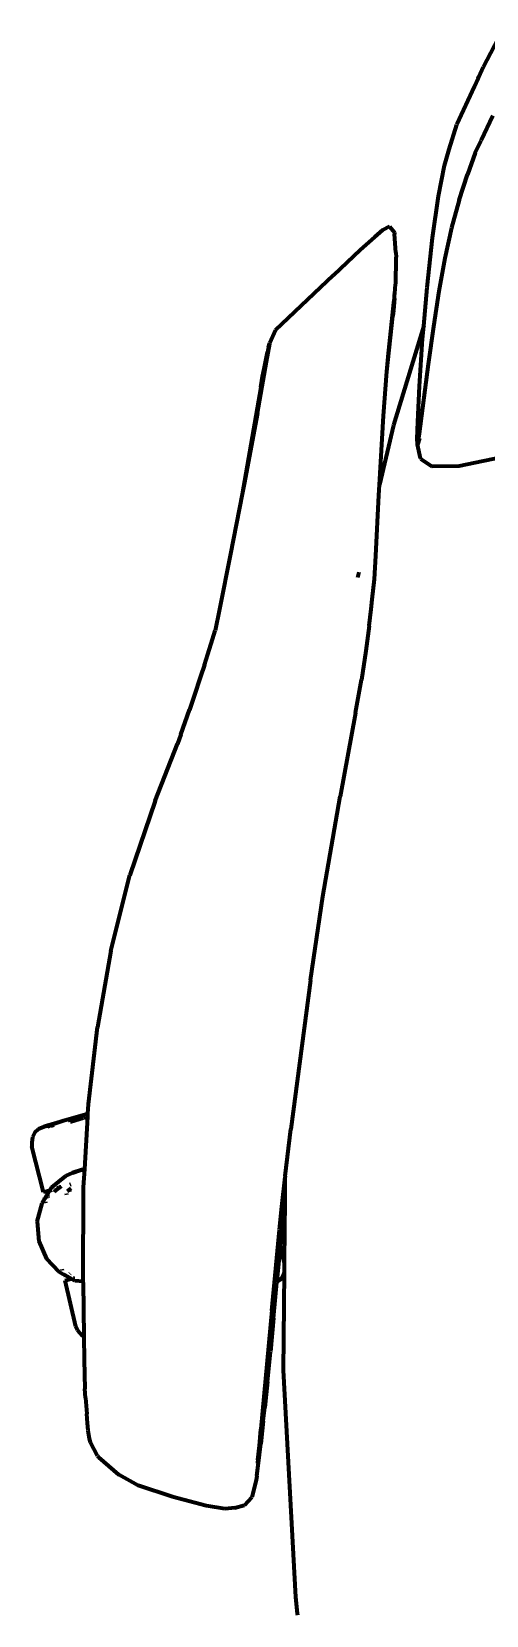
# Model space of a CAD drawing. Header units: millimetres. Extents: x 4307 to 31003, y 2809 to 20009.
# Drawn here: x 11338.4 to 11459.5, y 9841.2 to 10263.5 of the extents above; entities that cross this region are included whole.
import ezdxf

# ---------------------------------------------------------------- set-up
doc = ezdxf.new("R2010")
doc.units = ezdxf.units.MM
doc.layers.add('ProfileEdges', color=7, linetype='Continuous')

msp = doc.modelspace()

# ---------------------------------------------------------------- linework, layer by layer
at = {"layer": 'ProfileEdges', "lineweight": 211}
for p, q in [((11463.66, 10263.49), (11458.68, 10254.03)), ((11458.68, 10254.03), (11457.54, 10251.46)), ((11456.4, 10248.89), (11451.67, 10238.76)), ((11456.4, 10248.89), (11457.34, 10251.02)), ((11457.34, 10251.02), (11457.54, 10251.46)), ((11461.28, 10241.04), (11458.09, 10234.44)), ((11449.61, 10232.15), (11451.67, 10238.76)), ((11448.33, 10227.84), (11449.61, 10232.15)), ((11456.5, 10231.15), (11454.53, 10225.43)), ((11456.5, 10231.15), (11458.09, 10234.44)), ((11446.78, 10219.65), (11448.33, 10227.84)), ((11452.29, 10218.55), (11454.53, 10225.43)), ((11445.18, 10208.49), (11446.78, 10219.65)), ((11452.29, 10218.55), (11450.25, 10211.2)), ((11431.84, 10210.52), (11429.67, 10208.7)), ((11433.75, 10211.57), (11431.84, 10210.52)), ((11433.75, 10211.57), (11435.08, 10209.94)), ((11450.25, 10211.2), (11448.45, 10203.1)), ((11429.67, 10208.7), (11425.85, 10205.32)), ((11435.08, 10209.94), (11435.07, 10209.5)), ((11435.39, 10204.58), (11435.07, 10209.5)), ((11443.72, 10195.29), (11445.18, 10208.49)), ((11425.85, 10205.32), (11418.75, 10198.6)), ((11435.36, 10196.22), (11435.49, 10203.09)), ((11435.39, 10204.58), (11435.46, 10203.39)), ((11435.49, 10203.09), (11435.46, 10203.39)), ((11448.45, 10203.1), (11446.86, 10194.29)), ((11403.31, 10183.91), (11418.75, 10198.6)), ((11434.91, 10193.4), (11435.09, 10193.68)), ((11435.06, 10193.05), (11435.07, 10193.16)), ((11435.07, 10193.16), (11435.09, 10193.68)), ((11435.09, 10193.68), (11435.32, 10196.12)), ((11435.32, 10196.12), (11435.36, 10196.22)), ((11442.82, 10185.09), (11443.72, 10195.29)), ((11446.86, 10194.29), (11445.41, 10184.84)), ((11433.35, 10176.83), (11434.85, 10191.18)), ((11434.74, 10189.23), (11434.6, 10187.74)), ((11435, 10192.35), (11434.74, 10189.23)), ((11434.85, 10191.22), (11435, 10192.35)), ((11434.85, 10191.18), (11434.85, 10191.22)), ((11435, 10192.35), (11435.06, 10193.05)), ((11433.04, 10172.88), (11434.6, 10187.74)), ((11442.82, 10185.09), (11434.77, 10158.6)), ((11442.52, 10181.6), (11442.82, 10185.09)), ((11445.41, 10184.84), (11444.04, 10174.85)), ((11401.49, 10179.33), (11401.8, 10180.55)), ((11403.31, 10183.91), (11401.8, 10180.55)), ((11441.71, 10168.97), (11442.52, 10181.6)), ((11400.4, 10174.07), (11401.21, 10178.04)), ((11400.97, 10175.49), (11401.81, 10180.26)), ((11401.49, 10179.33), (11401.21, 10178.04)), ((11433.04, 10172.88), (11433.35, 10176.83)), ((11398.5, 10161.75), (11400.97, 10175.49)), ((11399.91, 10171.55), (11400.4, 10174.07)), ((11432.09, 10161.05), (11433.04, 10172.88)), ((11444.04, 10174.85), (11441.62, 10156.36)), ((11399.43, 10168.71), (11394.48, 10140.17)), ((11399.43, 10168.71), (11399.91, 10171.55)), ((11441.25, 10159.42), (11441.71, 10168.97)), ((11398.5, 10161.75), (11395.08, 10143.26)), ((11431.03, 10142.7), (11432.09, 10161.05)), ((11441.11, 10154.95), (11441.25, 10159.42)), ((11434.77, 10158.6), (11431.03, 10142.7)), ((11441.62, 10156.36), (11441.21, 10153.41)), ((11441.7, 10155.13), (11441.21, 10153.41)), ((11441.14, 10153.61), (11441.11, 10154.95)), ((11441.21, 10153.41), (11441.14, 10153.61)), ((11442.01, 10149.79), (11441.21, 10153.41)), ((11442.08, 10149.61), (11442.01, 10149.79)), ((11442.08, 10149.61), (11445.09, 10147.53)), ((11452.23, 10147.64), (11445.09, 10147.53)), ((11465.52, 10150.43), (11452.23, 10147.64)), ((11395.08, 10143.26), (11394.48, 10140.17)), ((11430.87, 10139.94), (11431.03, 10142.7)), ((11394.48, 10140.17), (11391.38, 10124.23)), ((11430.07, 10123.71), (11430.87, 10139.94)), ((11391.38, 10124.23), (11388.43, 10109.49)), ((11429.72, 10117.49), (11430.07, 10123.71)), ((11425.53, 10119.34), (11425.21, 10117.97)), ((11429.13, 10112.09), (11429.72, 10117.49)), ((11388.43, 10109.49), (11387.24, 10103.83)), ((11428.28, 10105.08), (11428.82, 10109.47)), ((11428.82, 10109.47), (11429.13, 10112.09)), ((11428.28, 10105.08), (11427.36, 10098.37)), ((11385.34, 10097.55), (11386.55, 10101.49)), ((11386.55, 10101.49), (11387.24, 10103.83)), ((11384.42, 10094.65), (11385.34, 10097.55)), ((11427.36, 10098.37), (11426.21, 10090.68)), ((11384.42, 10094.65), (11383.39, 10091.52)), ((11383.39, 10091.52), (11381.68, 10086.41)), ((11424.65, 10081.88), (11426.21, 10090.68)), ((11381.68, 10086.41), (11380.42, 10082.71)), ((11378.07, 10076.05), (11380.42, 10082.71)), ((11424.65, 10081.88), (11420.58, 10059.58)), ((11378.07, 10076.05), (11377.18, 10073.58)), ((11371.31, 10058.42), (11377.18, 10073.58)), ((11371.31, 10058.42), (11364.56, 10038.61)), ((11415.96, 10032.91), (11420.58, 10059.58)), ((11359.5, 10018.43), (11364.56, 10038.61)), ((11412.66, 10010.57), (11415.96, 10032.91)), ((11359.5, 10018.43), (11355.9, 9998.02)), ((11412.66, 10010.57), (11407.42, 9970.87)), ((11353.48, 9977.55), (11355.9, 9998.02)), ((11353.34, 9974.99), (11346.86, 9973.06)), ((11351.43, 9974.12), (11348.18, 9973.15)), ((11352.09, 9973.76), (11348.62, 9972.73)), ((11352.32, 9973.83), (11352.75, 9973.96)), ((11352.49, 9960.22), (11353.29, 9974.12)), ((11352.79, 9973.97), (11352.75, 9973.96)), ((11353.29, 9974.12), (11352.79, 9973.97)), ((11353.29, 9974.12), (11353.34, 9974.99)), ((11353.34, 9974.99), (11353.48, 9977.55)), ((11339.17, 9969.93), (11338.57, 9968.74)), ((11339.17, 9969.93), (11340.19, 9970.85)), ((11342.18, 9971.63), (11340.19, 9970.85)), ((11340.19, 9970.85), (11341.61, 9971.49)), ((11342.18, 9971.63), (11341.61, 9971.49)), ((11342.1, 9971.1), (11341.94, 9971.47)), ((11342.18, 9971.63), (11343.34, 9971.91)), ((11342.69, 9971.81), (11342.18, 9971.63)), ((11343.11, 9971.62), (11342.6, 9971.44)), ((11342.6, 9971.44), (11342.6, 9971.36)), ((11346.86, 9973.06), (11342.69, 9971.81)), ((11345.02, 9972.45), (11343.34, 9971.91)), ((11343.44, 9971.73), (11344.27, 9971.98)), ((11346.86, 9973.06), (11345.02, 9972.45)), ((11348.18, 9973.15), (11348.11, 9973.13)), ((11405.94, 9958.32), (11407.42, 9970.87)), ((11338.57, 9968.74), (11338.37, 9967.29)), ((11338.37, 9967.29), (11338.45, 9966.22)), ((11341.53, 9954.03), (11338.45, 9966.22)), ((11343.75, 9955.38), (11347.51, 9958.43)), ((11349.25, 9959.25), (11347.51, 9958.43)), ((11351.75, 9960), (11349.25, 9959.25)), ((11349.25, 9959.25), (11351.3, 9959.93)), ((11351.3, 9959.93), (11351.75, 9960)), ((11352.49, 9960.22), (11351.75, 9960)), ((11352.22, 9955.4), (11352.49, 9960.22)), ((11405.01, 9950.19), (11405.94, 9958.09)), ((11405.87, 9951.08), (11405.94, 9958.09)), ((11405.94, 9958.32), (11405.94, 9958.09)), ((11341.95, 9954.16), (11341.53, 9954.03)), ((11341.8, 9952.64), (11342.14, 9952.74)), ((11341.88, 9952.32), (11341.8, 9952.64)), ((11341.88, 9952.32), (11342.14, 9952.74)), ((11343.2, 9954.53), (11341.95, 9954.16)), ((11342.14, 9952.74), (11343.2, 9954.53)), ((11342.14, 9952.74), (11342.23, 9952.77)), ((11342.65, 9952.9), (11342.23, 9952.77)), ((11343.11, 9953.03), (11342.95, 9952.99)), ((11343.2, 9954.53), (11343.24, 9954.54)), ((11343.24, 9954.54), (11343.75, 9955.38)), ((11343.24, 9954.54), (11343.74, 9954.69)), ((11344.33, 9954.88), (11344.25, 9954.84)), ((11344.25, 9954.84), (11344.31, 9954.86)), ((11344.46, 9954.08), (11344.72, 9954.49)), ((11344.72, 9954.49), (11345.75, 9955.3)), ((11345.25, 9955.14), (11345.18, 9955.12)), ((11345.25, 9955.14), (11345.28, 9955.17)), ((11345.33, 9955.2), (11345.28, 9955.17)), ((11345.44, 9955.23), (11345.33, 9955.2)), ((11345.33, 9955.2), (11345.45, 9955.2)), ((11345.45, 9955.2), (11345.44, 9955.23)), ((11345.45, 9955.2), (11345.72, 9955.31)), ((11345.77, 9955.33), (11345.72, 9955.31)), ((11345.75, 9955.3), (11345.72, 9955.31)), ((11345.75, 9955.3), (11345.81, 9955.31)), ((11345.92, 9955.37), (11345.81, 9955.31)), ((11345.92, 9955.37), (11346.22, 9955.66)), ((11346.11, 9955.43), (11345.92, 9955.37)), ((11346.16, 9955.42), (11346.11, 9955.43)), ((11347.74, 9953.33), (11347.64, 9953.72)), ((11348.24, 9954.56), (11347.85, 9954.26)), ((11347.93, 9954.47), (11348.24, 9954.56)), ((11348.24, 9954.56), (11348.3, 9954.58)), ((11348.8, 9955), (11348.3, 9954.58)), ((11348.5, 9954.64), (11348.3, 9954.58)), ((11348.8, 9954.73), (11348.5, 9954.64)), ((11348.55, 9956.13), (11348.79, 9956.2)), ((11352.06, 9930.24), (11352.22, 9955.4)), ((11339.87, 9946.21), (11341.15, 9951.12)), ((11341.15, 9951.12), (11341.88, 9952.32)), ((11341.96, 9951.99), (11341.88, 9952.32)), ((11342.17, 9951.13), (11342.08, 9951.51)), ((11404.41, 9944.04), (11405.01, 9950.19)), ((11405.13, 9944.24), (11405.75, 9950.01)), ((11405.75, 9950.01), (11405.87, 9951.08)), ((11405.81, 9944.43), (11405.87, 9951.08)), ((11339.87, 9946.21), (11340.3, 9941.03)), ((11402.32, 9922.55), (11404.41, 9944.04)), ((11404.54, 9944.07), (11404.41, 9944.04)), ((11404.74, 9940.71), (11405.13, 9944.24)), ((11405.13, 9944.24), (11405.01, 9944.21)), ((11405.81, 9944.43), (11405.13, 9944.24)), ((11405.73, 9935.11), (11405.81, 9944.43)), ((11340.3, 9941.03), (11342.29, 9936.32)), ((11404.43, 9940.35), (11404.39, 9940.48)), ((11404.63, 9939.53), (11404.74, 9940.71)), ((11345.63, 9932.79), (11342.29, 9936.32)), ((11403.77, 9930.54), (11404.63, 9939.53)), ((11405.73, 9935.11), (11404.63, 9939.53)), ((11346.81, 9932.14), (11345.63, 9932.79)), ((11346.55, 9933.15), (11346.46, 9933.51)), ((11346.81, 9932.14), (11346.77, 9932.27)), ((11346.88, 9931.84), (11346.81, 9932.14)), ((11347.2, 9931.93), (11346.81, 9932.14)), ((11347.2, 9931.93), (11346.88, 9931.84)), ((11347.31, 9931.96), (11347.2, 9931.93)), ((11348.93, 9930.98), (11347.2, 9931.93)), ((11348.55, 9932.33), (11348.61, 9932.35)), ((11404.61, 9930.65), (11405.42, 9931.71)), ((11405.42, 9931.71), (11405.71, 9932.66)), ((11405.47, 9906.59), (11405.71, 9932.66)), ((11405.71, 9932.66), (11405.73, 9935.11)), ((11347.28, 9930.48), (11348.93, 9930.98)), ((11350.16, 9918.24), (11347.28, 9930.48)), ((11348.93, 9930.98), (11349.02, 9931)), ((11349.9, 9930.45), (11348.93, 9930.98)), ((11349.51, 9931.15), (11349.85, 9931.25)), ((11352.06, 9930.24), (11349.9, 9930.45)), ((11352.06, 9929.98), (11352.06, 9930.24)), ((11352.06, 9929.98), (11352.28, 9915.58)), ((11402.84, 9920.47), (11403.7, 9930.05)), ((11404.61, 9930.65), (11403.7, 9930.05)), ((11403.7, 9930.05), (11403.77, 9930.54)), ((11402.32, 9922.55), (11399.46, 9890.83)), ((11402.84, 9920.47), (11401.98, 9911.48)), ((11350.59, 9917.27), (11350.16, 9918.24)), ((11350.59, 9917.27), (11351.92, 9915.72)), ((11352.28, 9915.58), (11351.92, 9915.72)), ((11352.28, 9915.58), (11352.38, 9909.37)), ((11401.18, 9903.56), (11401.98, 9911.48)), ((11352.38, 9909.37), (11352.54, 9901.64)), ((11408.75, 9846.04), (11405.47, 9906.59)), ((11401.18, 9903.56), (11400.83, 9900.19)), ((11352.7, 9899.24), (11352.54, 9901.64)), ((11352.7, 9899.24), (11353.05, 9894.98)), ((11400.83, 9900.19), (11400.45, 9896.72)), ((11353.24, 9892.51), (11353.05, 9894.98)), ((11400.08, 9893.1), (11400.45, 9896.72)), ((11353.45, 9890.48), (11353.24, 9892.51)), ((11353.78, 9888.26), (11353.45, 9890.48)), ((11399.03, 9886.45), (11399.46, 9890.83)), ((11400.08, 9893.1), (11399.39, 9887.04)), ((11354.01, 9887.33), (11353.78, 9888.26)), ((11355.94, 9883.72), (11354.01, 9887.33)), ((11398.67, 9882.59), (11399.03, 9886.45)), ((11398.78, 9881.91), (11399.39, 9887.04)), ((11355.94, 9883.72), (11356.19, 9883.43)), ((11356.19, 9883.43), (11361.54, 9878.76)), ((11398.35, 9878.43), (11398.78, 9881.91)), ((11398.64, 9881.8), (11398.61, 9882.34)), ((11398.67, 9882.59), (11398.64, 9881.8)), ((11361.54, 9878.76), (11361.65, 9878.67)), ((11366.7, 9875.89), (11361.65, 9878.67)), ((11398.2, 9877.26), (11397.05, 9872.75)), ((11398.35, 9878.43), (11398.2, 9877.26)), ((11375.85, 9872.81), (11366.7, 9875.89)), ((11384.95, 9870.39), (11375.85, 9872.81)), ((11395.05, 9870.63), (11397.05, 9872.75)), ((11389.84, 9869.64), (11384.95, 9870.39)), ((11392.53, 9869.93), (11389.84, 9869.64)), ((11392.53, 9869.93), (11395.05, 9870.63)), ((11409.22, 9841.76), (11408.75, 9846.04)), ((11409.27, 9841.24), (11409.22, 9841.69))]:
    msp.add_line(p, q, dxfattribs=at)

doc.saveas('drawing.dxf')
